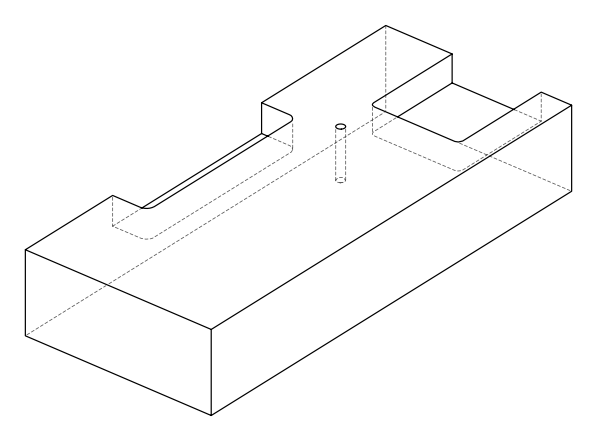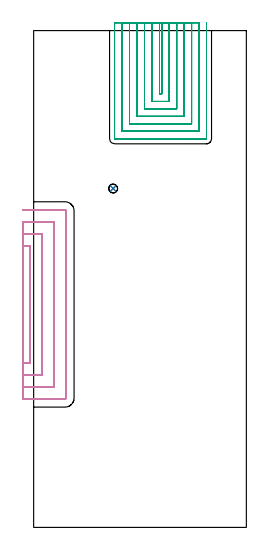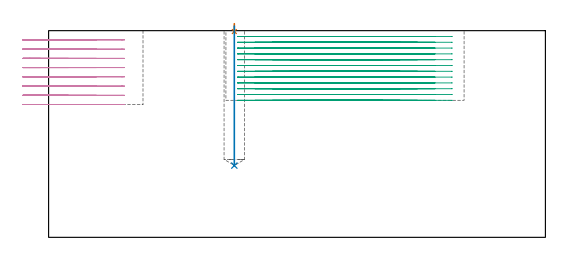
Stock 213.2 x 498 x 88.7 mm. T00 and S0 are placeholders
(PLAN: 4 operations, 3 tool changes, 82.8 min)
(1 SPOT_DRILL | STEP1POCKET | NXT0321_9005460120000 | 0.03 min | 1 mm3)
(2 DRILL_BLIND_HOLE_INTO_CENTER | STEP1POCKET | UGT0301_204 | 0.24 min | 3381 mm3)
(3 MILL_SLOT | SLOT_PARTIAL_RECTANGULAR | NXT0201_013 | Follow Part, ap 2.5, ae 75% | 54.17 min | 346507 mm3)
(4 MILL_SLOT_1 | SLOT_PARTIAL_RECTANGULAR_1 | UGT0201_008 | Follow Part, ap 4, ae 75% | 28.36 min | 263194 mm3)
(TOOL NXT0321_9005460120000 | NC Spot Drill, 142deg, 12mm, Carbide, Uncoated | D12 PA142 FL30 Z2)
(TOOL UGT0301_204 | Twist Drill 8.8 mm | D8.8 PA118 FL80 Z2)
(TOOL NXT0201_013 | ENDMILL 10mm | D10 FL30 Z4)
(TOOL UGT0201_008 | End Mill 16 mm | D16 FL32 Z4)
(OP 1 SPOT_DRILL)
G17 G21 G94 G90
T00 M6
G54
G17 G0 G90 X79.7 Y339.7 S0 M3
G43 Z98.7 H0
G94 G81 G98 Z88.321 F250. R91.7
G80
M5
M2
(OP 2 DRILL_BLIND_HOLE_INTO_CENTER)
G17 G21 G94 G90
T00 M6
G54
G17 G0 G90 X79.7 Y339.7 S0 M3
G43 Z98.7 H0
G94 G81 G98 Z30.8 F250. R90.7
G80
M5
M2
(OP 3 MILL_SLOT)
G17 G21 G94 G90
T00 M6
G54
G17 G0 G90 X126.1 Y506. S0 M3
G43 Z98.7 H0
Z86.208
G94 G1 Y503. F250.
Y434.5 F500.
X128.3
Y503.
Y506. F250.
X118.6
Y503.
Y427. F500.
X135.8
Y503.
Y506. F250.
X111.1
Y503.
Y419.5 F500.
X143.3
Y503.
Y506. F250.
X103.6
Y503.
Y412. F500.
X150.8
Y503.
Y506. F250.
X96.1
Y503.
Y404.5 F500.
X158.3
Y503.
Y506. F250.
X88.6
Y503.
Y397. F500.
X165.8
Y503.
Y506. F250.
X81.1
Y503.
Y389.8 F500.
G3 X81.4 Y389.5 R0.3
G1 X173.
G3 X173.3 Y389.8 R0.3
G1 Y503.
Y506. F250.
G0 X126.1 Z83.717
G1 Y503.
Y434.5 F500.
X128.3
Y503.
Y506. F250.
X118.6
Y503.
Y427. F500.
X135.8
Y503.
Y506. F250.
X111.1
Y503.
Y419.5 F500.
X143.3
Y503.
Y506. F250.
X103.6
Y503.
Y412. F500.
X150.8
Y503.
Y506. F250.
X96.1
Y503.
Y404.5 F500.
X158.3
Y503.
Y506. F250.
X88.6
Y503.
Y397. F500.
X165.8
Y503.
Y506. F250.
X81.1
Y503.
Y389.8 F500.
G3 X81.4 Y389.5 R0.3
G1 X173.
G3 X173.3 Y389.8 R0.3
G1 Y503.
Y506. F250.
G0 X126.1 Z81.225
G1 Y503.
Y434.5 F500.
X128.3
Y503.
Y506. F250.
X118.6
Y503.
Y427. F500.
X135.8
Y503.
Y506. F250.
X111.1
Y503.
Y419.5 F500.
X143.3
Y503.
Y506. F250.
X103.6
Y503.
Y412. F500.
X150.8
Y503.
Y506. F250.
X96.1
Y503.
Y404.5 F500.
X158.3
Y503.
Y506. F250.
X88.6
Y503.
Y397. F500.
X165.8
Y503.
Y506. F250.
X81.1
Y503.
Y389.8 F500.
G3 X81.4 Y389.5 R0.3
G1 X173.
G3 X173.3 Y389.8 R0.3
G1 Y503.
Y506. F250.
G0 X126.1 Z78.733
G1 Y503.
Y434.5 F500.
X128.3
Y503.
Y506. F250.
X118.6
Y503.
Y427. F500.
X135.8
Y503.
Y506. F250.
X111.1
Y503.
Y419.5 F500.
X143.3
Y503.
Y506. F250.
X103.6
Y503.
Y412. F500.
X150.8
Y503.
Y506. F250.
X96.1
Y503.
Y404.5 F500.
X158.3
Y503.
Y506. F250.
X88.6
Y503.
Y397. F500.
X165.8
Y503.
Y506. F250.
X81.1
Y503.
Y389.8 F500.
G3 X81.4 Y389.5 R0.3
G1 X173.
G3 X173.3 Y389.8 R0.3
G1 Y503.
Y506. F250.
G0 X126.1 Z76.242
G1 Y503.
Y434.5 F500.
X128.3
Y503.
Y506. F250.
X118.6
Y503.
Y427. F500.
X135.8
Y503.
Y506. F250.
X111.1
Y503.
Y419.5 F500.
X143.3
Y503.
Y506. F250.
X103.6
Y503.
Y412. F500.
X150.8
Y503.
Y506. F250.
X96.1
Y503.
Y404.5 F500.
X158.3
Y503.
Y506. F250.
X88.6
Y503.
Y397. F500.
X165.8
Y503.
Y506. F250.
X81.1
Y503.
Y389.8 F500.
G3 X81.4 Y389.5 R0.3
G1 X173.
G3 X173.3 Y389.8 R0.3
G1 Y503.
Y506. F250.
G0 X126.1 Z73.75
G1 Y503.
Y434.5 F500.
X128.3
Y503.
Y506. F250.
X118.6
Y503.
Y427. F500.
X135.8
Y503.
Y506. F250.
X111.1
Y503.
Y419.5 F500.
X143.3
Y503.
Y506. F250.
X103.6
Y503.
Y412. F500.
X150.8
Y503.
Y506. F250.
X96.1
Y503.
Y404.5 F500.
X158.3
Y503.
Y506. F250.
X88.6
Y503.
Y397. F500.
X165.8
Y503.
Y506. F250.
X81.1
Y503.
Y389.8 F500.
G3 X81.4 Y389.5 R0.3
G1 X173.
G3 X173.3 Y389.8 R0.3
G1 Y503.
Y506. F250.
G0 X126.1 Z71.258
G1 Y503.
Y434.5 F500.
X128.3
Y503.
Y506. F250.
X118.6
Y503.
Y427. F500.
X135.8
Y503.
Y506. F250.
X111.1
Y503.
Y419.5 F500.
X143.3
Y503.
Y506. F250.
X103.6
Y503.
Y412. F500.
X150.8
Y503.
Y506. F250.
X96.1
Y503.
Y404.5 F500.
X158.3
Y503.
Y506. F250.
X88.6
Y503.
Y397. F500.
X165.8
Y503.
Y506. F250.
X81.1
Y503.
Y389.8 F500.
G3 X81.4 Y389.5 R0.3
G1 X173.
G3 X173.3 Y389.8 R0.3
G1 Y503.
Y506. F250.
G0 X126.1 Z68.767
G1 Y503.
Y434.5 F500.
X128.3
Y503.
Y506. F250.
X118.6
Y503.
Y427. F500.
X135.8
Y503.
Y506. F250.
X111.1
Y503.
Y419.5 F500.
X143.3
Y503.
Y506. F250.
X103.6
Y503.
Y412. F500.
X150.8
Y503.
Y506. F250.
X96.1
Y503.
Y404.5 F500.
X158.3
Y503.
Y506. F250.
X88.6
Y503.
Y397. F500.
X165.8
Y503.
Y506. F250.
X81.1
Y503.
Y389.8 F500.
G3 X81.4 Y389.5 R0.3
G1 X173.
G3 X173.3 Y389.8 R0.3
G1 Y503.
Y506. F250.
G0 X126.1 Z66.275
G1 Y503.
Y434.5 F500.
X128.3
Y503.
Y506. F250.
X118.6
Y503.
Y427. F500.
X135.8
Y503.
Y506. F250.
X111.1
Y503.
Y419.5 F500.
X143.3
Y503.
Y506. F250.
X103.6
Y503.
Y412. F500.
X150.8
Y503.
Y506. F250.
X96.1
Y503.
Y404.5 F500.
X158.3
Y503.
Y506. F250.
X88.6
Y503.
Y397. F500.
X165.8
Y503.
Y506. F250.
X81.1
Y503.
Y389.8 F500.
G3 X81.4 Y389.5 R0.3
G1 X173.
G3 X173.3 Y389.8 R0.3
G1 Y503.
Y506. F250.
G0 X126.1 Z63.783
G1 Y503.
Y434.5 F500.
X128.3
Y503.
Y506. F250.
X118.6
Y503.
Y427. F500.
X135.8
Y503.
Y506. F250.
X111.1
Y503.
Y419.5 F500.
X143.3
Y503.
Y506. F250.
X103.6
Y503.
Y412. F500.
X150.8
Y503.
Y506. F250.
X96.1
Y503.
Y404.5 F500.
X158.3
Y503.
Y506. F250.
X88.6
Y503.
Y397. F500.
X165.8
Y503.
Y506. F250.
X81.1
Y503.
Y389.8 F500.
G3 X81.4 Y389.5 R0.3
G1 X173.
G3 X173.3 Y389.8 R0.3
G1 Y503.
Y506. F250.
G0 X126.1 Z61.292
G1 Y503.
Y434.5 F500.
X128.3
Y503.
Y506. F250.
X118.6
Y503.
Y427. F500.
X135.8
Y503.
Y506. F250.
X111.1
Y503.
Y419.5 F500.
X143.3
Y503.
Y506. F250.
X103.6
Y503.
Y412. F500.
X150.8
Y503.
Y506. F250.
X96.1
Y503.
Y404.5 F500.
X158.3
Y503.
Y506. F250.
X88.6
Y503.
Y397. F500.
X165.8
Y503.
Y506. F250.
X81.1
Y503.
Y389.8 F500.
G3 X81.4 Y389.5 R0.3
G1 X173.
G3 X173.3 Y389.8 R0.3
G1 Y503.
Y506. F250.
G0 X126.1 Z58.8
G1 Y503.
Y434.5 F500.
X128.3
Y503.
Y506. F250.
X118.6
Y503.
Y427. F500.
X135.8
Y503.
Y506. F250.
X111.1
Y503.
Y419.5 F500.
X143.3
Y503.
Y506. F250.
X103.6
Y503.
Y412. F500.
X150.8
Y503.
Y506. F250.
X96.1
Y503.
Y404.5 F500.
X158.3
Y503.
Y506. F250.
X88.6
Y503.
Y397. F500.
X165.8
Y503.
Y506. F250.
X81.1
Y503.
Y389.8 F500.
G3 X81.4 Y389.5 R0.3
G1 X173.
G3 X173.3 Y389.8 R0.3
G1 Y503.
Y506. F250.
G0 Z98.7
M5
M2
(OP 4 MILL_SLOT_1)
G17 G21 G94 G90
T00 M6
G54
G17 G0 G90 X-11. Y164.6 S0 M3
G43 Z98.7 H0
Z84.737
G94 G1 X-8. F250.
X-3.5 F500.
Y282.4
X-8.
X-11. F250.
Y152.6
X-8.
X8.5 F500.
Y294.4
X-8.
X-11. F250.
Y140.6
X-8.
X20.5 F500.
Y306.4
X-8.
X-11. F250.
Y128.6
X-8.
X31.5 F500.
G3 X32.5 Y129.6 R1.
G1 Y317.4
G3 X31.5 Y318.4 R1.
G1 X-8.
X-11. F250.
G0 Y164.6 Z80.775
G1 X-8.
X-3.5 F500.
Y282.4
X-8.
X-11. F250.
Y152.6
X-8.
X8.5 F500.
Y294.4
X-8.
X-11. F250.
Y140.6
X-8.
X20.5 F500.
Y306.4
X-8.
X-11. F250.
Y128.6
X-8.
X31.5 F500.
G3 X32.5 Y129.6 R1.
G1 Y317.4
G3 X31.5 Y318.4 R1.
G1 X-8.
X-11. F250.
G0 Y164.6 Z76.812
G1 X-8.
X-3.5 F500.
Y282.4
X-8.
X-11. F250.
Y152.6
X-8.
X8.5 F500.
Y294.4
X-8.
X-11. F250.
Y140.6
X-8.
X20.5 F500.
Y306.4
X-8.
X-11. F250.
Y128.6
X-8.
X31.5 F500.
G3 X32.5 Y129.6 R1.
G1 Y317.4
G3 X31.5 Y318.4 R1.
G1 X-8.
X-11. F250.
G0 Y164.6 Z72.85
G1 X-8.
X-3.5 F500.
Y282.4
X-8.
X-11. F250.
Y152.6
X-8.
X8.5 F500.
Y294.4
X-8.
X-11. F250.
Y140.6
X-8.
X20.5 F500.
Y306.4
X-8.
X-11. F250.
Y128.6
X-8.
X31.5 F500.
G3 X32.5 Y129.6 R1.
G1 Y317.4
G3 X31.5 Y318.4 R1.
G1 X-8.
X-11. F250.
G0 Y164.6 Z68.887
G1 X-8.
X-3.5 F500.
Y282.4
X-8.
X-11. F250.
Y152.6
X-8.
X8.5 F500.
Y294.4
X-8.
X-11. F250.
Y140.6
X-8.
X20.5 F500.
Y306.4
X-8.
X-11. F250.
Y128.6
X-8.
X31.5 F500.
G3 X32.5 Y129.6 R1.
G1 Y317.4
G3 X31.5 Y318.4 R1.
G1 X-8.
X-11. F250.
G0 Y164.6 Z64.925
G1 X-8.
X-3.5 F500.
Y282.4
X-8.
X-11. F250.
Y152.6
X-8.
X8.5 F500.
Y294.4
X-8.
X-11. F250.
Y140.6
X-8.
X20.5 F500.
Y306.4
X-8.
X-11. F250.
Y128.6
X-8.
X31.5 F500.
G3 X32.5 Y129.6 R1.
G1 Y317.4
G3 X31.5 Y318.4 R1.
G1 X-8.
X-11. F250.
G0 Y164.6 Z60.962
G1 X-8.
X-3.5 F500.
Y282.4
X-8.
X-11. F250.
Y152.6
X-8.
X8.5 F500.
Y294.4
X-8.
X-11. F250.
Y140.6
X-8.
X20.5 F500.
Y306.4
X-8.
X-11. F250.
Y128.6
X-8.
X31.5 F500.
G3 X32.5 Y129.6 R1.
G1 Y317.4
G3 X31.5 Y318.4 R1.
G1 X-8.
X-11. F250.
G0 Y164.6 Z57.
G1 X-8.
X-3.5 F500.
Y282.4
X-8.
X-11. F250.
Y152.6
X-8.
X8.5 F500.
Y294.4
X-8.
X-11. F250.
Y140.6
X-8.
X20.5 F500.
Y306.4
X-8.
X-11. F250.
Y128.6
X-8.
X31.5 F500.
G3 X32.5 Y129.6 R1.
G1 Y317.4
G3 X31.5 Y318.4 R1.
G1 X-8.
X-11. F250.
G0 Z98.7
M5
M2
